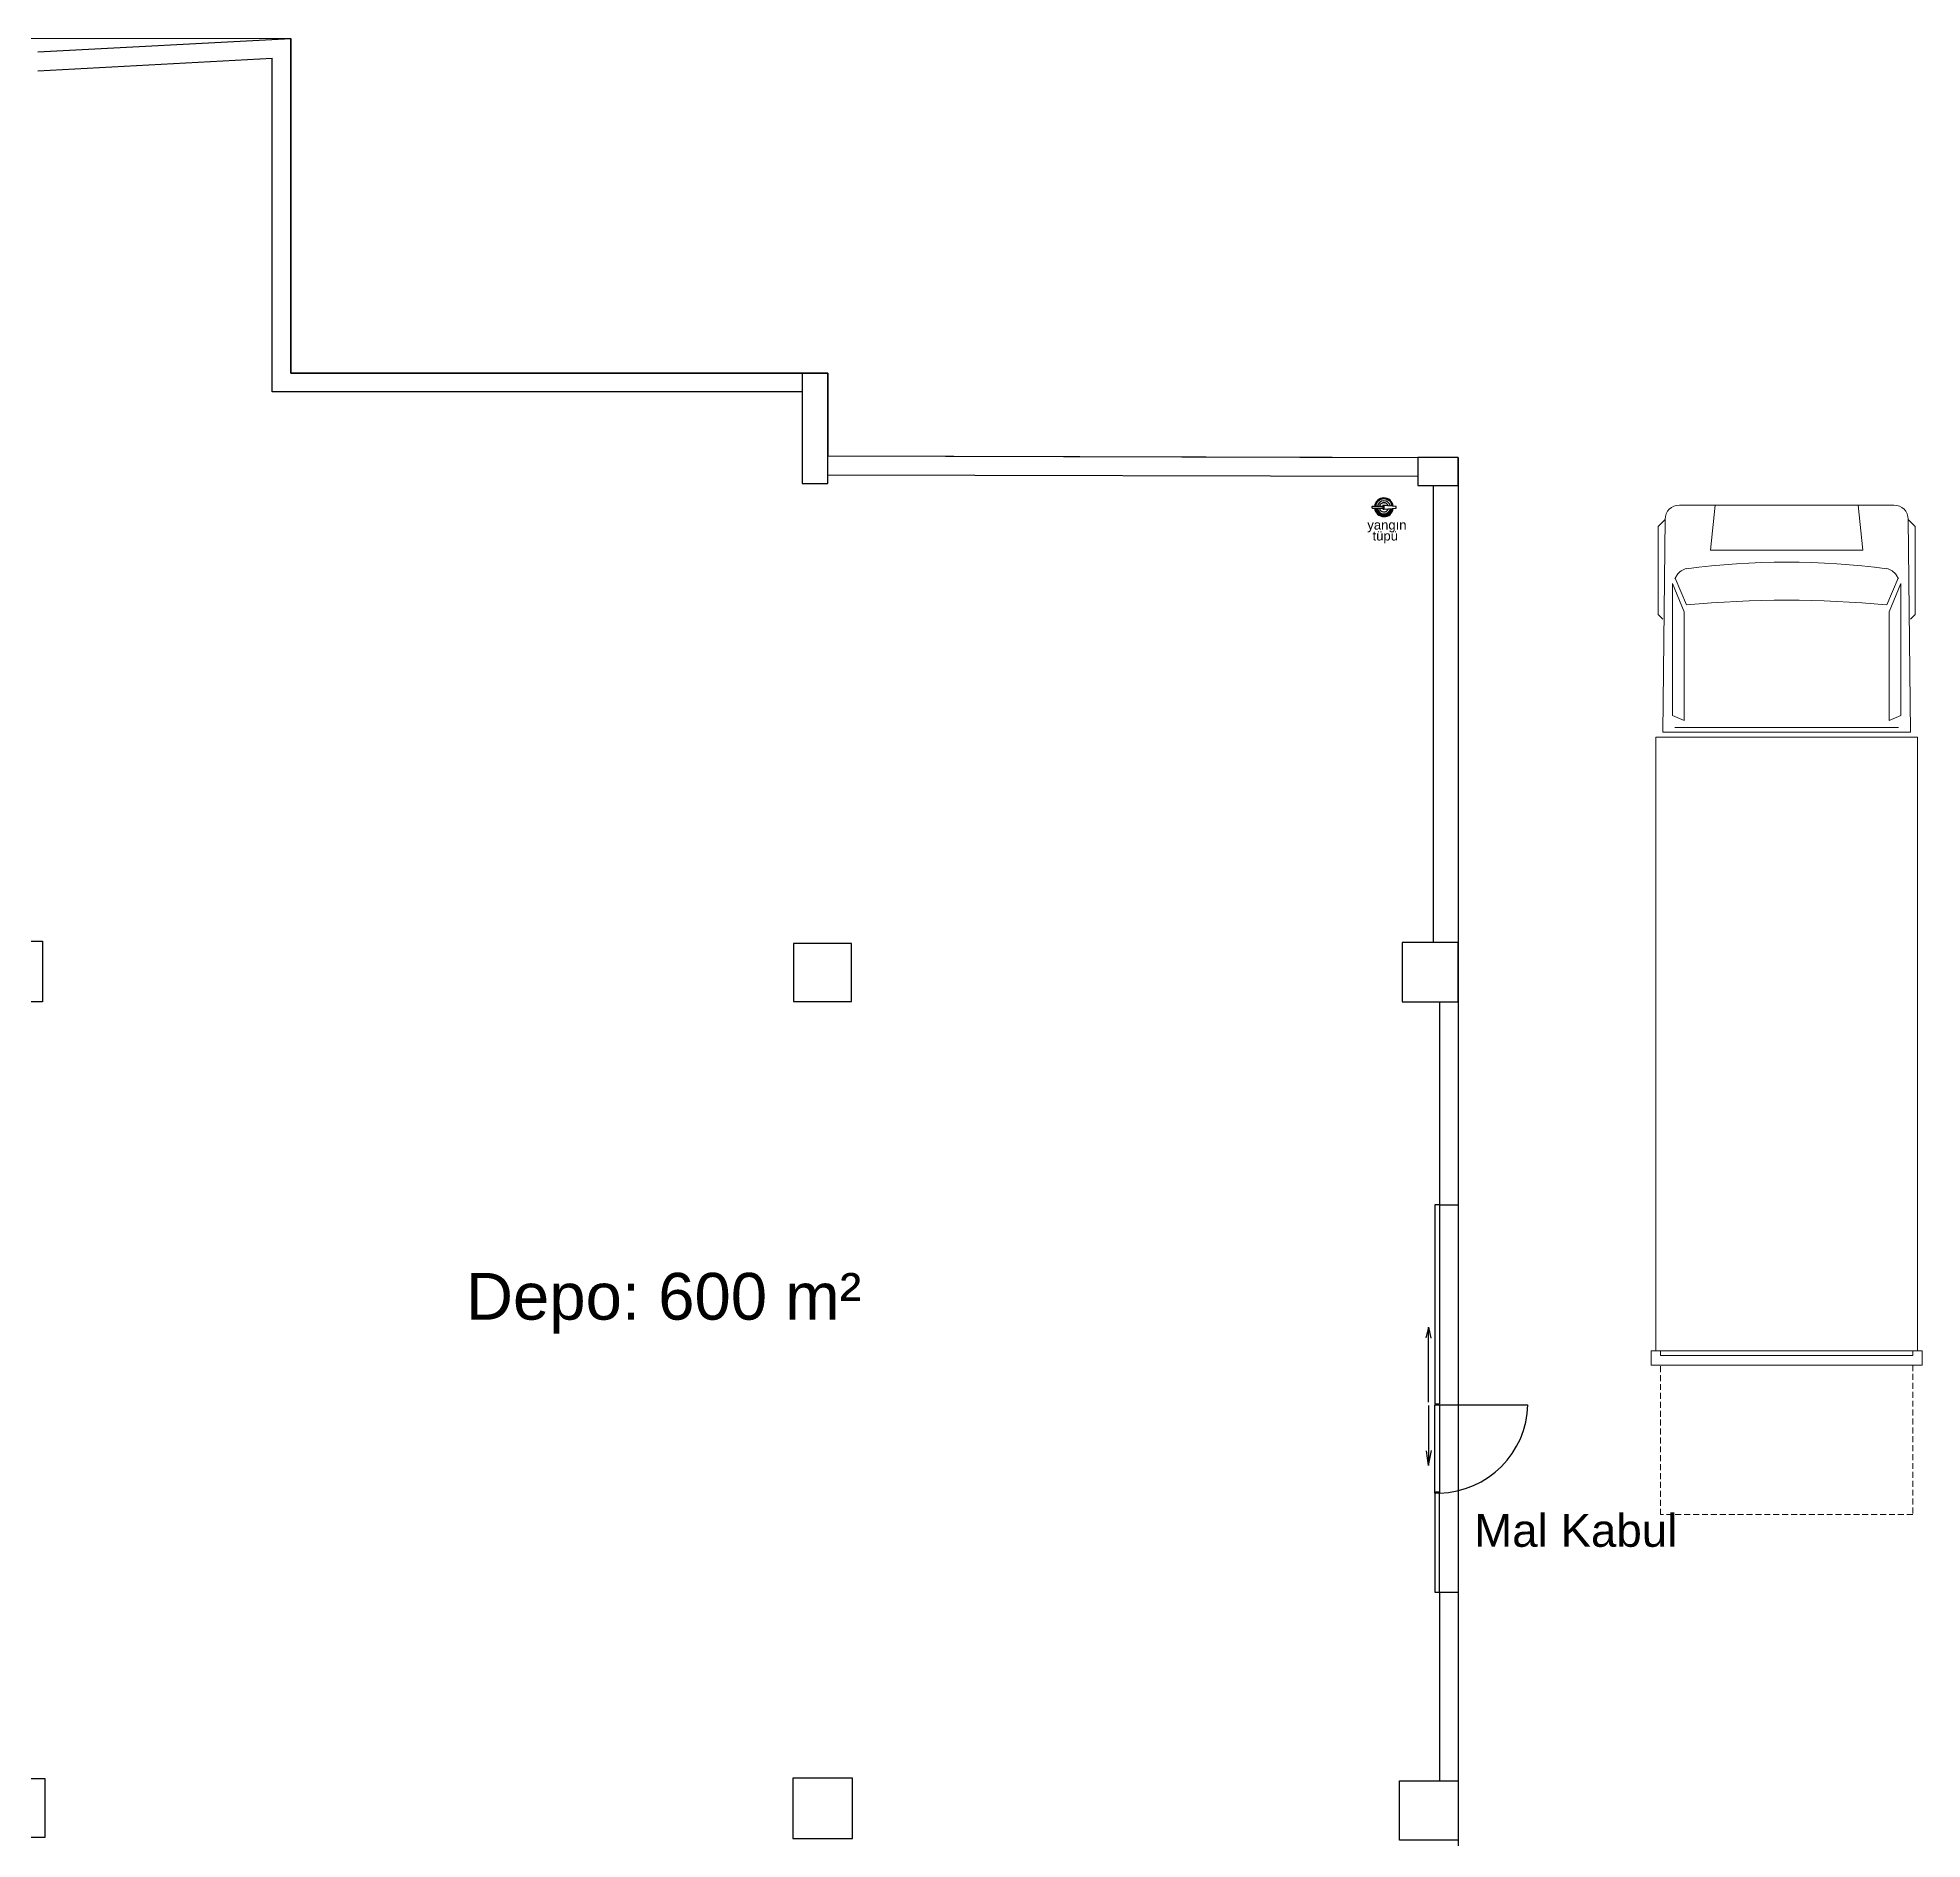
# Model space of a CAD drawing. Extents: x 2698 to 184165, y 3805 to 33846.
# Drawn here: x 157492 to 159508, y 30166 to 32094 of the extents above; entities that cross this region are included whole.
import ezdxf
from ezdxf.enums import TextEntityAlignment as Align

# ---------------------------------------------------------------- set-up
doc = ezdxf.new("R2010")
doc.units = 0
doc.header["$LTSCALE"] = 2
doc.linetypes.add('HIDDEN2', pattern=[4.7625, 3.175, -1.5875])
doc.layers.get('0').update_dxf_attribs({"color": 252, "linetype": 'CONTINUOUS'})
doc.layers.add('20', color=252, linetype='CONTINUOUS', lineweight=15)
for name, color, linetype in [('Duvar', 25, 'CONTINUOUS'), ('KAPI', 252, 'CONTINUOUS'), ('Kolon', 52, 'CONTINUOUS'), ('mjet yazı', 252, 'CONTINUOUS'), ('Planogram', 252, 'CONTINUOUS')]:
    doc.layers.add(name, color=color, linetype=linetype)
doc.styles.get("Standard").update_dxf_attribs({"font": 'arial.ttf'})
doc.styles.add('Text Of Place', font='swissl.ttf', dxfattribs={"height": 50})

# ---------------------------------------------------------------- blocks, each defined once
blk = doc.blocks.new('v-tansaş-p')
at = {"linetype": 'ByBlock'}
for p, q in [((706.6, 145.1), (721.9, 145.1)), ((706.6, 140), (706.6, 145.1)), ((721.9, 145.1), (721.9, -145.1)), ((44.9, 132.4), (-183.1, 130)), ((-175.3, 137.5), (-182.7, 130)), ((-81.3, 137.5), (-175.3, 137.5)), ((-114.3, 122.2), (-83.8, 109.5)), ((27.1, 122.2), (-114.3, 122.2)), ((-76.2, 132.4), (-81.3, 137.5)), ((32.2, 109.5), (27.1, 122.2)), ((44.9, 132.4), (44.9, -132.4)), ((50, -140), (50, 140)), ((50, 140), (706.6, 140)), ((706.6, 140), (706.6, -140)), ((706.6, 134.9), (711.7, 134.9)), ((711.7, 134.9), (711.7, -134.9)), ((-198.1, -114.8), (-198.1, 114.8)), ((-119.4, 119.7), (-123.4, 117.1)), ((-91.4, 107), (-120.1, 119.2)), ((-83.8, 109.5), (32.2, 109.5)), ((39.8, -119.7), (39.8, 119.7)), ((-149.9, 81.6), (-198.1, 76.5)), ((-149.9, -81.6), (-149.9, 81.6)), ((-149.9, -81.6), (-198.1, -76.5)), ((-119.4, -119.7), (-123.4, -117.1)), ((-91.4, -107), (-120.1, -119.2)), ((-114.3, -122.2), (-83.8, -109.5)), ((-83.8, -109.5), (32.2, -109.5)), ((32.2, -109.5), (27.1, -122.2)), ((44.9, -132.4), (-183.1, -130)), ((-175.3, -137.5), (-182.7, -130)), ((-81.3, -137.5), (-175.3, -137.5)), ((27.1, -122.2), (-114.3, -122.2)), ((-76.2, -132.4), (-81.3, -137.5)), ((706.6, -140), (50, -140)), ((711.7, -134.9), (706.6, -134.9)), ((706.6, -145.1), (706.6, -140)), ((721.9, -145.1), (706.6, -145.1))]:
    blk.add_line(p, q, dxfattribs=at)
at = {"linetype": 'HIDDEN2'}
blk.add_lwpolyline([(721.9, -134.9), (881.9, -134.9), (881.9, 134.9), (721.9, 134.9)], dxfattribs=at)
at = {"linetype": 'ByBlock'}
for centre, major_axis, ratio, start_param, end_param in [((-182.9, 114.8), (10.8, -10.8), 1, 2.369352, 3.926991), ((256.9, 0), (0, -571.9), 0.688946, 4.523975, 4.900802), ((-115.2, 104.3), (-10.8, -10.8), 1, 4.49372, 5.309374), ((440.1, 0), (0, -779.3), 0.68854, 4.574676, 4.850102), ((-182.9, -114.8), (-10.8, -10.8), 1, 5.497787, 7.055426), ((-115.2, -104.3), (10.8, -10.8), 1, 4.115404, 4.931058)]:
    blk.add_ellipse(centre, major_axis=major_axis, ratio=ratio, start_param=start_param, end_param=end_param, dxfattribs=at)
blk = doc.blocks.new('yangın tüpü')
blk.add_lwpolyline([(-1.7, 11), (-12, 11, 0.414214), (-13, 10), (-13, 10, 0.414214), (-12, 9), (-1.7, 9)], format="xyb")
for points in [[(0, 12), (0, 8), (13, 9), (13, 11), (0, 12)], [(0, 9), (0, 11)]]:
    blk.add_lwpolyline(points)
for radius, start, end in [(10, 7.1038, 174.2608), (10, 185.7392, 352.8962), (9, 8.4024, 173.6206), (9, 186.3794, 351.5976), (8, 187.1808, 349.9648), (7, 12.1525, 171.7868), (7, 188.2132, 347.8475), (5, 19.1058, 168.463), (5, 191.537, 340.8942), (2, 81.2026, 278.7974)]:
    blk.add_arc((0, 10), radius, start, end)
at = {"layer": 'Planogram'}
for tag, p, height in [('KILITLI', (-1.7, 16), 0.1), ('ALAN', (-1.7, 15), 0.5), ('TIP', (-1.7, 14), 0.5), ('ALT_TIP', (-1.7, 13), 0.5), ('TANIM', (-1.7, 12), 0.5), ('ALT_TANIM', (-1.7, 11), 0.5), ('KAPAK', (-1.7, 10), 0.5), ('YAPI', (-1.7, 9), 0.5), ('KULLANIM_SEKLI', (-1.7, 8), 0.5), ('KULLANIM', (-1.7, 7), 0.5), ('DERINLIK', (-1.7, 6), 0.5), ('UZUNLUK', (-1.7, 5), 0.5), ('YUKSEKLIK', (-1.7, 4), 0.5)]:
    blk.add_attdef(tag, p, '', height=height, dxfattribs=at)

msp = doc.modelspace()

# ---------------------------------------------------------------- linework, layer by layer
for p, q in [((158991.4, 30845), (158986.4, 30845)), ((158986.4, 30845), (158986.4, 30632)), ((158991.4, 30845), (158991.4, 30632)), ((158979.5, 30714.1), (158976.8, 30702.4)), ((158979.5, 30633.8), (158979.5, 30714.1)), ((158979.5, 30714.1), (158982, 30702.1)), ((158979.5, 30630.2), (158979.5, 30565.8)), ((158986.4, 30632), (158991.4, 30632)), ((158979.5, 30565.8), (158977.3, 30581.6)), ((158979.5, 30565.8), (158982.6, 30581.9)), ((158991.4, 30537.5), (158986.4, 30537.5)), ((158986.4, 30536.5), (158986.4, 30430.5)), ((158991.4, 30430.5), (158991.4, 30536.5)), ((158986.4, 30430.5), (158991.4, 30430.5))]:
    msp.add_line(p, q)
msp.add_lwpolyline([(158991.4, 30631), (158991.4, 30536.5), (158986.4, 30536.5), (158986.4, 30631)], close=True)
at = {"layer": 'Duvar'}
for p, q in [((157491.8, 32078.5), (157762.4, 32092.6)), ((157762.4, 31734.5), (157762.4, 32092.6)), ((157491.8, 32058.2), (157742.4, 32071.5)), ((157742.4, 31714.5), (157742.4, 32071.5)), ((158309.4, 31734.5), (157762.4, 31734.5)), ((158309.4, 31714.5), (157742.4, 31714.5)), ((158336.4, 31646), (158968.4, 31644.5)), ((158336.4, 31626), (158968.4, 31624.5)), ((158984.4, 31614.5), (158984.4, 31125.5)), ((159011.4, 31614.5), (159011.4, 31125.5)), ((158991.4, 31062), (158991.4, 30845)), ((159011.4, 31062), (159011.4, 30845)), ((158991.4, 30845), (159011.4, 30845)), ((158991.4, 30430.5), (158991.4, 30228.5)), ((158991.4, 30430.5), (159011.4, 30430.5)), ((159011.4, 30430.5), (159011.4, 30228.5))]:
    msp.add_line(p, q, dxfattribs=at)
at = {"layer": 'Duvar', "ltscale": 0.5}
msp.add_lwpolyline([(153633.3, 32082.5), (153639.8, 31739.5), (154191.8, 31744), (154191.8, 32093.5), (157762.4, 32092.6), (157762.4, 31734.5), (158336.9, 31734.5), (158336.9, 31646), (159011.4, 31644.5), (159011.4, 29230.5), (153319.9, 29212.5), (153312.3, 32082.5)], close=True, dxfattribs=at)
at = {"layer": 'KAPI'}
msp.add_line((158991.4, 30631), (159085.9, 30631), dxfattribs=at)
msp.add_arc((158988.9, 30633.5), 97, 271.4764, 358.5236, dxfattribs=at)
at = {"layer": 'Kolon'}
for points in [[(158336.9, 31616.5), (158336.9, 31734.5), (158309.4, 31734.5), (158309.4, 31616.5)], [(159011.4, 31614.5), (159011.4, 31644.5), (158968.3, 31644.5), (158968.3, 31614.5)], [(157496.9, 31127), (157496.9, 31062), (157429.9, 31062), (157429.9, 31127)], [(158300.4, 31124.5), (158300.4, 31062.5), (158362.4, 31062.5), (158362.4, 31124.5)], [(159011.4, 31062), (159011.4, 31125.5), (158951.4, 31125.5), (158951.4, 31062)], [(157499.4, 30231), (157499.4, 30168), (157432.4, 30168), (157432.4, 30231)], [(158299.4, 30231.5), (158299.4, 30167), (158363.4, 30167), (158363.4, 30231.5)], [(158948.4, 30165), (158948.4, 30228.5), (159011.4, 30228.5), (159011.4, 30165)]]:
    msp.add_lwpolyline(points, close=True, dxfattribs=at)

# ---------------------------------------------------------------- block references
msp.add_blockref('yangın tüpü', (158931.9, 31581.1)).add_auto_attribs({'ALAN': '-', 'KILITLI': 'H', 'YUKSEKLIK': '-', 'UZUNLUK': '-', 'DERINLIK': '-', 'KULLANIM': '-', 'KULLANIM_SEKLI': '-', 'YAPI': '-', 'KAPAK': '-', 'ALT_TANIM': '-', 'TANIM': '-', 'ALT_TIP': 'YANGIN TUPU', 'TIP': 'KARMA UNITELER'})
at = {"layer": '20', "xscale": -1, "rotation": 90}
msp.add_blockref('v-tansaş-p', (159362.7, 31395.3), dxfattribs=at)

# ---------------------------------------------------------------- texts
at = {"style": 'Text Of Place'}
for s, p in [('yangın', (158914.1, 31567.3)), ('tüpü', (158919.7, 31555.6))]:
    msp.add_text(s, height=10, dxfattribs=at).set_placement(p)
msp.add_text('Mal Kabul', height=35, dxfattribs=at).set_placement((159137.1, 30479), align=Align.CENTER)
at = {"layer": 'mjet yazı', "style": 'Text Of Place'}
msp.add_text('Depo: 600 m²', height=50, dxfattribs=at).set_placement((158161.3, 30722), align=Align.CENTER)

doc.saveas('drawing.dxf')
